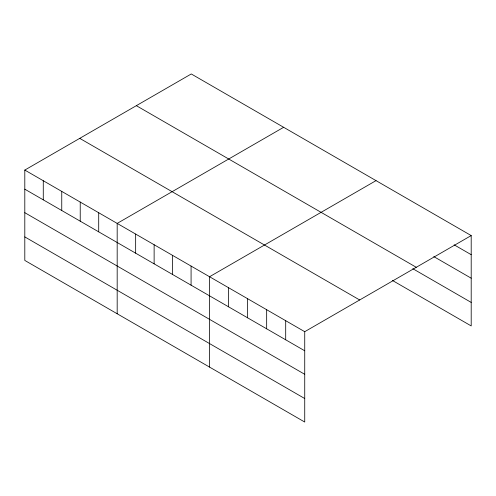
<?xml version="1.0" encoding="UTF-8"?>
<svg xmlns="http://www.w3.org/2000/svg" width="496" height="496" viewBox="0 0 496 496"><rect width="100%" height="100%" fill="white"/><g stroke="black" fill="none" stroke-linecap="round" stroke-linejoin="round"><path stroke-width="0.74" d="M24.8 170.072L304.73 331.688L304.73 422.04L24.8 260.425L24.8 170.072L191.27 73.96L471.2 235.575L471.2 325.928L392.435 280.457M283.644 127.292L117.18 223.405L117.18 313.757M376.024 180.625L209.554 276.737L209.554 367.09M304.73 331.688L471.2 235.575M454.131 244.826L471.2 254.677M433.783 256.593L471.2 278.194M136.332 105.673L416.268 267.294M412.784 268.689L471.2 302.417M79.732 138.353L359.668 299.968M24.8 189.174L304.73 350.79M24.8 212.685L304.73 374.3M24.8 236.908L304.73 398.53M285.696 320.695L285.696 339.797M266.662 309.709L266.662 328.811M247.622 298.716L247.622 317.818M228.588 287.723L228.588 306.826M191.078 266.067L191.078 285.169M172.602 255.403L172.602 274.505M154.126 244.739L154.126 263.841M135.65 234.069L135.65 253.171M98.704 212.734L98.704 231.837M80.228 202.07L80.228 221.173M61.752 191.4L61.752 210.502M43.276 180.736L43.276 199.838"/></g></svg>
